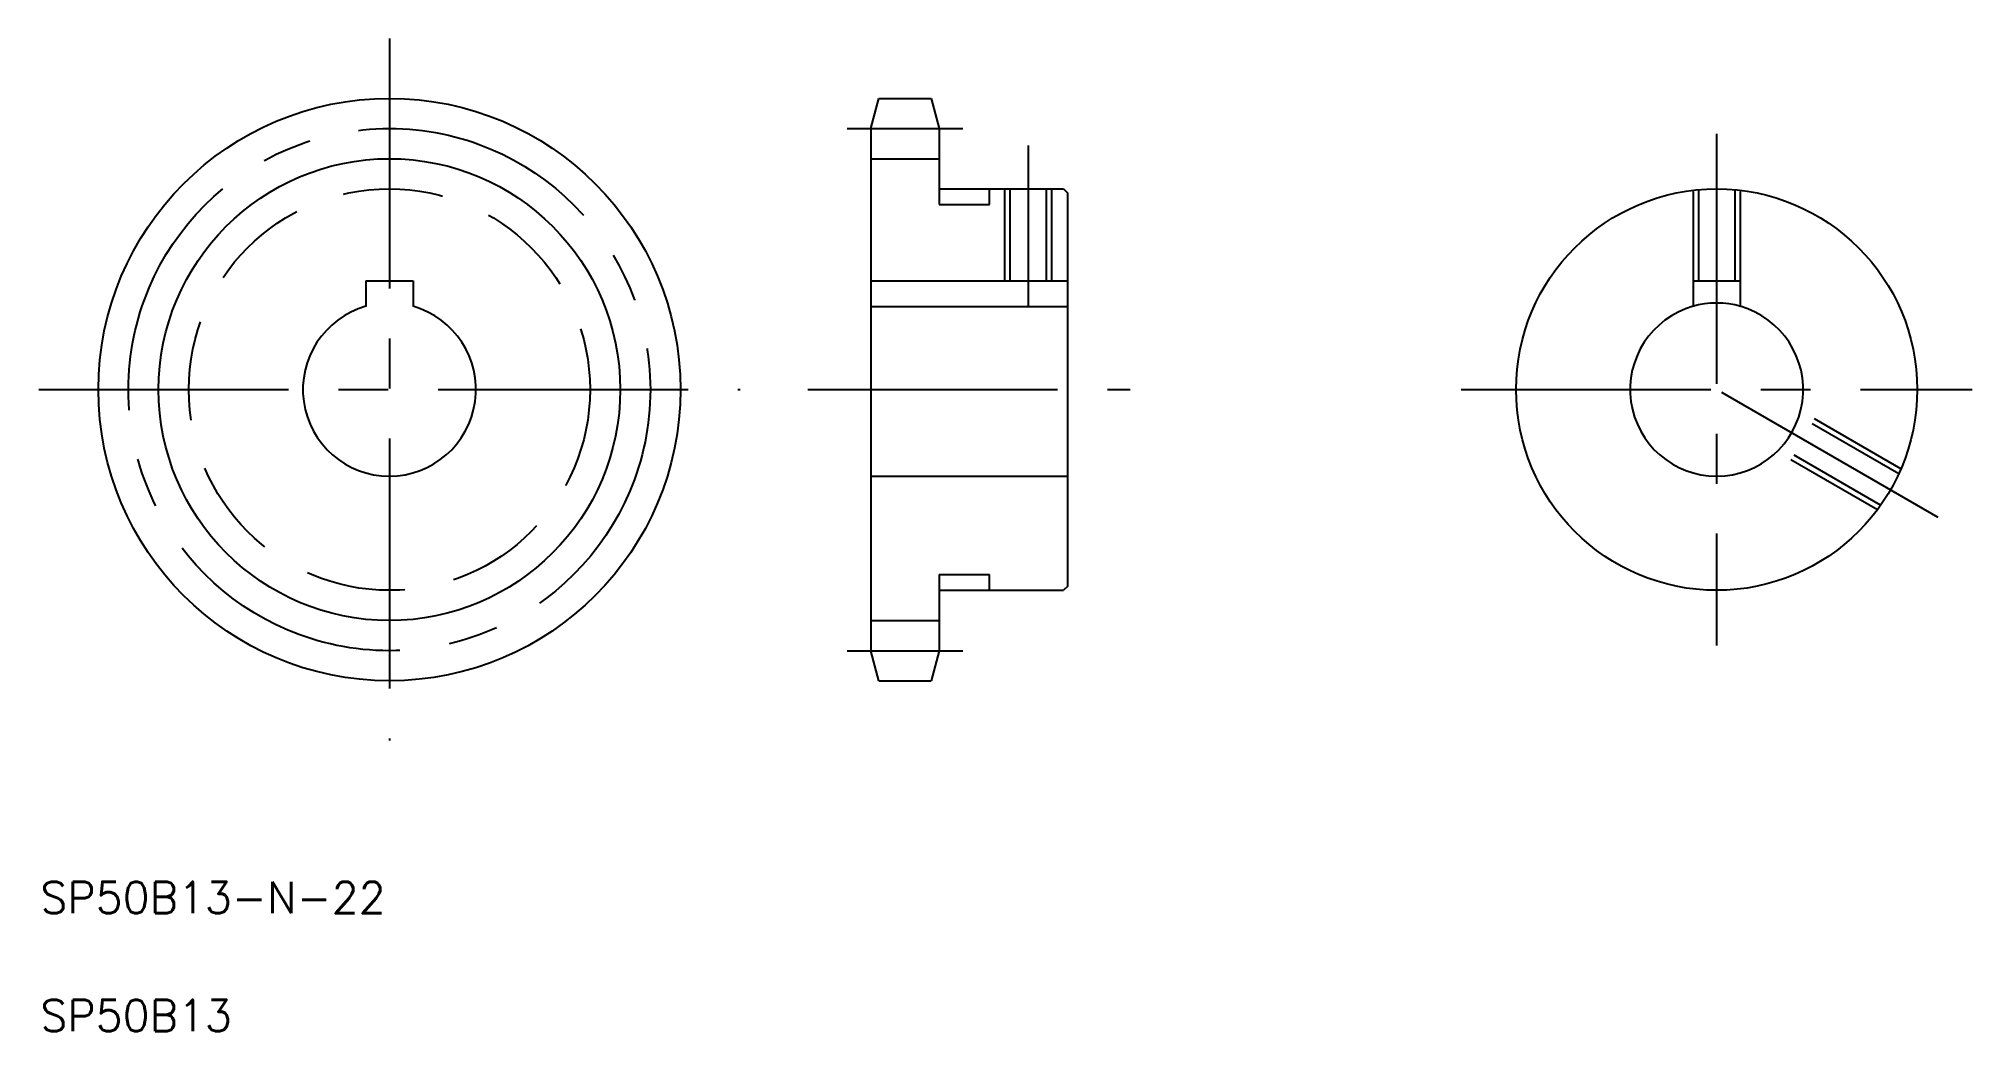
# Model space of a CAD drawing. Extents: x 10 to 256, y 10 to 136.
import ezdxf

# ---------------------------------------------------------------- set-up
doc = ezdxf.new("R2010")
doc.units = 0
doc.linetypes.add('CENTER', pattern=[50.8, 31.75, -6.35, 6.35, -6.35])
doc.linetypes.add('DASHED', pattern=[19.05, 12.7, -6.35])
doc.layers.get('0').update_dxf_attribs({"linetype": 'CONTINUOUS'})
doc.layers.add('CENTER', color=1, linetype='CENTER')
doc.styles.get("Standard").update_dxf_attribs({"font": 'txt', "bigfont": 'BIGFONT'})

msp = doc.modelspace()

# ---------------------------------------------------------------- linework, layer by layer
at = {"color": 7, "linetype": 'CONTINUOUS'}
for p, q in [((115.56, 124.7), (116.58, 128.53)), ((116.58, 128.53), (123.23, 128.53)), ((123.23, 128.53), (124.26, 124.7)), ((115.56, 124.7), (115.56, 58.36)), ((124.26, 124.7), (124.26, 117.03)), ((115.56, 120.87), (124.26, 120.87)), ((124.26, 117.03), (140.06, 117.03)), ((133.26, 117.03), (133.26, 105.34)), ((137.86, 117.03), (137.86, 105.34)), ((140.06, 117.03), (140.56, 116.53)), ((140.56, 116.53), (140.56, 66.53)), ((51.37, 105.33), (57.37, 105.33)), ((51.37, 105.33), (51.37, 102.11)), ((57.37, 105.34), (57.37, 102.11)), ((115.56, 105.34), (140.56, 105.34)), ((220.1, 105.33), (226.1, 105.33)), ((220.1, 105.33), (220.1, 102.11)), ((226.1, 105.33), (226.1, 102.11)), ((115.56, 102.11), (140.56, 102.11)), ((115.56, 80.53), (140.56, 80.53)), ((140.56, 66.53), (140.06, 66.03)), ((124.26, 66.03), (124.26, 58.36)), ((124.26, 66.03), (140.06, 66.03)), ((124.26, 65.61), (124.26, 65.61)), ((115.56, 62.19), (124.26, 62.19)), ((124.26, 63.19), (124.26, 63.19)), ((116.58, 54.53), (115.56, 58.36)), ((124.26, 58.36), (123.23, 54.53)), ((116.58, 54.53), (123.23, 54.53))]:
    msp.add_line(p, q, dxfattribs=at)
at = {"color": 3, "linetype": 'DASHED'}
for p, q in [((124.26, 117.03), (124.26, 115.03)), ((130.66, 115.03), (130.66, 117.03)), ((220.1, 116.71), (220.1, 105.33)), ((220.8, 116.81), (220.8, 105.33)), ((225.4, 116.81), (225.4, 105.33)), ((226.1, 116.71), (226.1, 105.33)), ((124.26, 115.03), (130.66, 115.03)), ((246.53, 81.47), (233.77, 88.84)), ((246.25, 80.82), (233.57, 88.14)), ((243.53, 76.27), (230.77, 83.64)), ((243.95, 76.84), (231.27, 84.16)), ((124.26, 68.03), (130.66, 68.03)), ((124.26, 68.03), (124.26, 66.03)), ((130.66, 66.03), (130.66, 68.03))]:
    msp.add_line(p, q, dxfattribs=at)
at = {"color": 3, "linetype": 'CONTINUOUS'}
for p, q in [((132.56, 117.03), (132.56, 105.34)), ((138.56, 117.03), (138.56, 105.34))]:
    msp.add_line(p, q, dxfattribs=at)
at = {"color": 7, "linetype": 'CONTINUOUS'}
for centre, radius in [((54.37, 91.53), 37), ((223.1, 91.53), 25.5)]:
    msp.add_circle(centre, radius, dxfattribs=at)
at = {"color": 3, "linetype": 'CONTINUOUS'}
msp.add_circle((54.37, 91.53), 29.34, dxfattribs=at)
at = {"color": 3, "linetype": 'DASHED'}
msp.add_circle((54.37, 91.53), 25.5, dxfattribs=at)
at = {"color": 7, "linetype": 'CONTINUOUS'}
for centre, end in [((54.37, 91.53), 74.1732), ((223.1, 91.53), 74.1734)]:
    msp.add_arc(centre, 11, 105.8266, end, dxfattribs=at)
at = {"color": 3, "linetype": 'CONTINUOUS'}
msp.add_arc((223.1, 91.53), 11, 73.7398, 106.2602, dxfattribs=at)
at = {"layer": 'CENTER', "color": 1, "linetype": 'CENTER'}
for p, q in [((54.37, 136.12), (54.37, 46.94)), ((112.56, 124.7), (127.26, 124.7)), ((223.1, 124.03), (223.1, 59.03)), ((135.56, 122.53), (135.56, 102.11)), ((9.78, 91.53), (98.95, 91.53)), ((107.56, 91.53), (148.56, 91.53)), ((190.6, 91.53), (255.6, 91.53)), ((251.25, 75.28), (223.1, 91.53)), ((112.56, 58.36), (127.26, 58.36))]:
    msp.add_line(p, q, dxfattribs=at)
msp.add_circle((54.37, 91.53), 33.17, dxfattribs=at)

# ---------------------------------------------------------------- texts
at = {"color": 7, "linetype": 'CONTINUOUS'}
for s, p in [('SP50B13-N-22', (10, 25)), ('SP50B13', (10, 10))]:
    msp.add_text(s, height=4, dxfattribs=at).set_placement(p)

doc.saveas('drawing.dxf')
